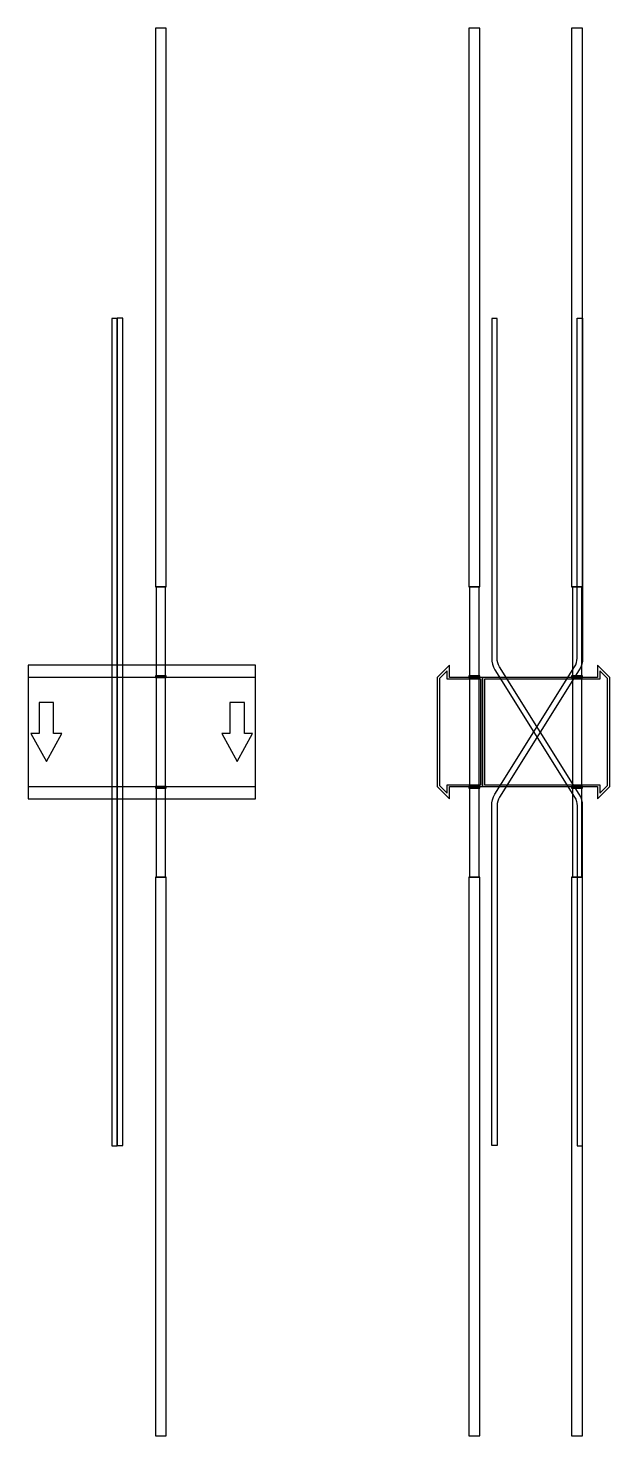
# Model space of a CAD drawing. Extents: x 0 to 640, y -775 to 775.
import ezdxf

# ---------------------------------------------------------------- set-up
doc = ezdxf.new("R2010")
doc.units = 0
doc.layers.add('Halfen', color=7, linetype='CONTINUOUS')

msp = doc.modelspace()

# ---------------------------------------------------------------- linework, layer by layer
at = {"layer": 'Halfen', "color": 7}
for points in [[(152, 160), (152, 775), (140, 775), (140, 160)], [(497, 160), (497, 775), (485, 775), (485, 160)], [(610, 160), (610, 775), (598, 775), (598, 160)], [(98, -455.516), (98, 455.381), (92, 455.381), (92, -455.516)], [(104, -455.382), (104, 455.516), (98, 455.516), (98, -455.382)], [(510, -455.382), (510, -81.17), (510.234, -77.83), (510.93, -74.555), (512.075, -71.408), (513.647, -68.452), (601.265, 71.766), (602.444, 73.984), (603.303, 76.343), (603.825, 78.8), (604, 81.305), (604, 455.516), (610, 455.516), (610, 81.305), (609.766, 77.965), (609.07, 74.69), (607.925, 71.543), (606.353, 68.587), (518.735, -71.631), (517.556, -73.849), (516.697, -76.208), (516.175, -78.665), (516, -81.17), (516, -455.382)], [(610, -455.516), (610, -81.305), (609.766, -77.965), (609.07, -74.69), (607.925, -71.543), (606.353, -68.587), (518.735, 71.631), (517.556, 73.849), (516.697, 76.208), (516.175, 78.665), (516, 81.17), (516, 455.381), (510, 455.381), (510, 81.17), (510.234, 77.83), (510.93, 74.555), (512.075, 71.408), (513.647, 68.452), (601.265, -71.766), (602.444, -73.984), (603.303, -76.343), (603.825, -78.8), (604, -81.305), (604, -455.516)], [(151.25, 62), (151.25, 160), (140.75, 160), (140.75, 62)], [(496.25, 62), (496.25, 160), (485.75, 160), (485.75, 62)], [(609.25, 62), (609.25, 160), (598.75, 160), (598.75, 62)], [(0, -73.5), (250, -73.5), (250, 73.5), (0, 73.5)], [(152, 60), (152, 62), (140, 62), (140, 60)], [(500, -60), (500, 60), (463.5, 60), (463.5, 73.5), (450, 60), (450, -60), (463.5, -73.5), (463.5, -60)], [(498, -58), (498, 58), (461, 58), (461, 67.25), (452.5, 58.75), (452.5, -58.75), (461, -67.25), (461, -58)], [(497, 60), (497, 62), (485, 62), (485, 60)], [(640, -60), (640, 60), (626.5, 73.5), (626.5, 60), (500, 60), (500, -60), (626.5, -60), (626.5, -73.5)], [(637.5, -58.75), (637.5, 58.75), (629, 67.25), (629, 58), (502, 58), (502, -58), (629, -58), (629, -67.25)], [(610, 60), (610, 62), (598, 62), (598, 60)], [(0, -60), (250, -60), (250, 60), (0, 60)], [(151.25, -60), (151.25, 60), (140.75, 60), (140.75, -60)], [(496.25, -60), (496.25, 60), (485.75, 60), (485.75, -60)], [(609.25, -60), (609.25, 60), (598.75, 60), (598.75, -60)], [(20, -32.5), (37, -1.5), (28, -1.5), (28, 32.5), (12, 32.5), (12, -1.5), (3, -1.5)], [(230, -32.5), (247, -1.5), (238, -1.5), (238, 32.5), (222, 32.5), (222, -1.5), (213, -1.5)], [(152, -62), (152, -60), (140, -60), (140, -62)], [(151.25, -160), (151.25, -62), (140.75, -62), (140.75, -160)], [(497, -62), (497, -60), (485, -60), (485, -62)], [(496.25, -160), (496.25, -62), (485.75, -62), (485.75, -160)], [(610, -62), (610, -60), (598, -60), (598, -62)], [(609.25, -160), (609.25, -62), (598.75, -62), (598.75, -160)], [(152, -775), (152, -160), (140, -160), (140, -775)], [(497, -775), (497, -160), (485, -160), (485, -775)], [(610, -775), (610, -160), (598, -160), (598, -775)]]:
    msp.add_lwpolyline(points, close=True, dxfattribs=at)

doc.saveas('drawing.dxf')
